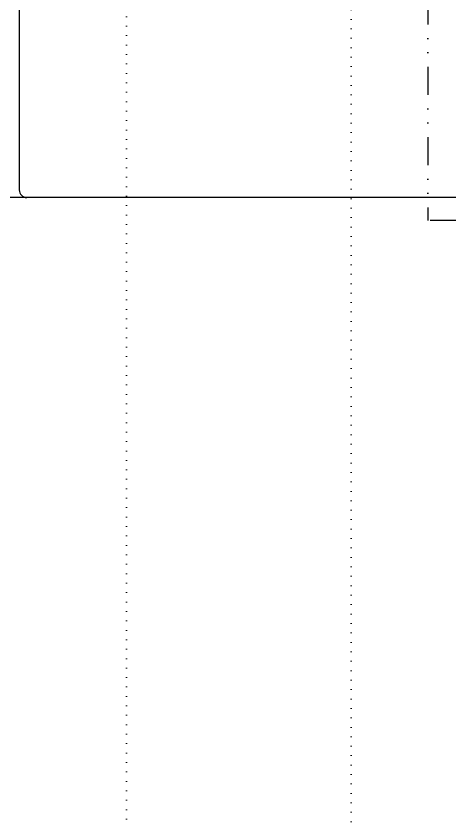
# Model space of a CAD drawing. Header units: metres. Extents: x -13621 to 152406, y -16073 to 22221.
# Drawn here: x 58352 to 58932, y 2308 to 3377 of the extents above; entities that cross this region are included whole.
import ezdxf

# ---------------------------------------------------------------- set-up
doc = ezdxf.new("R2010")
doc.units = ezdxf.units.M
doc.header["$LTSCALE"] = 100
doc.header["$MEASUREMENT"] = 0
doc.linetypes.add('DIVIDE2', pattern=[0.625, 0.25, -0.125, 0, -0.125, 0, -0.125])
doc.linetypes.add('DOT2', pattern=[0.125, 0, -0.125])
for name, color, linetype, lineweight in [('06D', 9, 'Continuous', 9), ('Data  Tavan', 170, 'Continuous', 30), ('E-KABLO', 7, 'Continuous', 30)]:
    doc.layers.add(name, color=color, linetype=linetype, lineweight=lineweight)

# ---------------------------------------------------------------- blocks, each defined once
blk = doc.blocks.new('1.bod.mimari1.elk')
at = {"layer": '06D', "linetype": 'DOT2'}
for points in [[(2500, -1650), (2500, -7740, 0.4142136), (3100, -8340), (12425, -8340)], [(2800, -1678.64), (2800, -7740, 0.4142136), (3100, -8040), (11395.6, -8040)]]:
    blk.add_lwpolyline(points, format="xyb", dxfattribs=at)

msp = doc.modelspace()

# ---------------------------------------------------------------- linework, layer by layer
at = {"layer": 'Data  Tavan'}
for p, q in [((58356.6, 4107), (58356.6, 3145.2)), ((58427.3, 3135.2), (57553.2, 3135.2)), ((58805, 3135.2), (58366.6, 3135.2)), ((58945.5, 3135.2), (58794.6, 3135.2))]:
    msp.add_line(p, q, dxfattribs=at)
msp.add_arc((58366.6, 3145.2), 10, 180, 270, dxfattribs=at)
at = {"layer": 'E-KABLO', "color": 6, "linetype": 'DIVIDE2', "ltscale": 1.5}
for p in [(58902.4, 4437.2), (59882.5, 3104.5)]:
    msp.add_line(p, (58902.4, 3104.5), dxfattribs=at)

# ---------------------------------------------------------------- block references
at = {"layer": '06D'}
msp.add_blockref('1.bod.mimari1.elk', (56000, 8630), dxfattribs=at)

doc.saveas('drawing.dxf')
